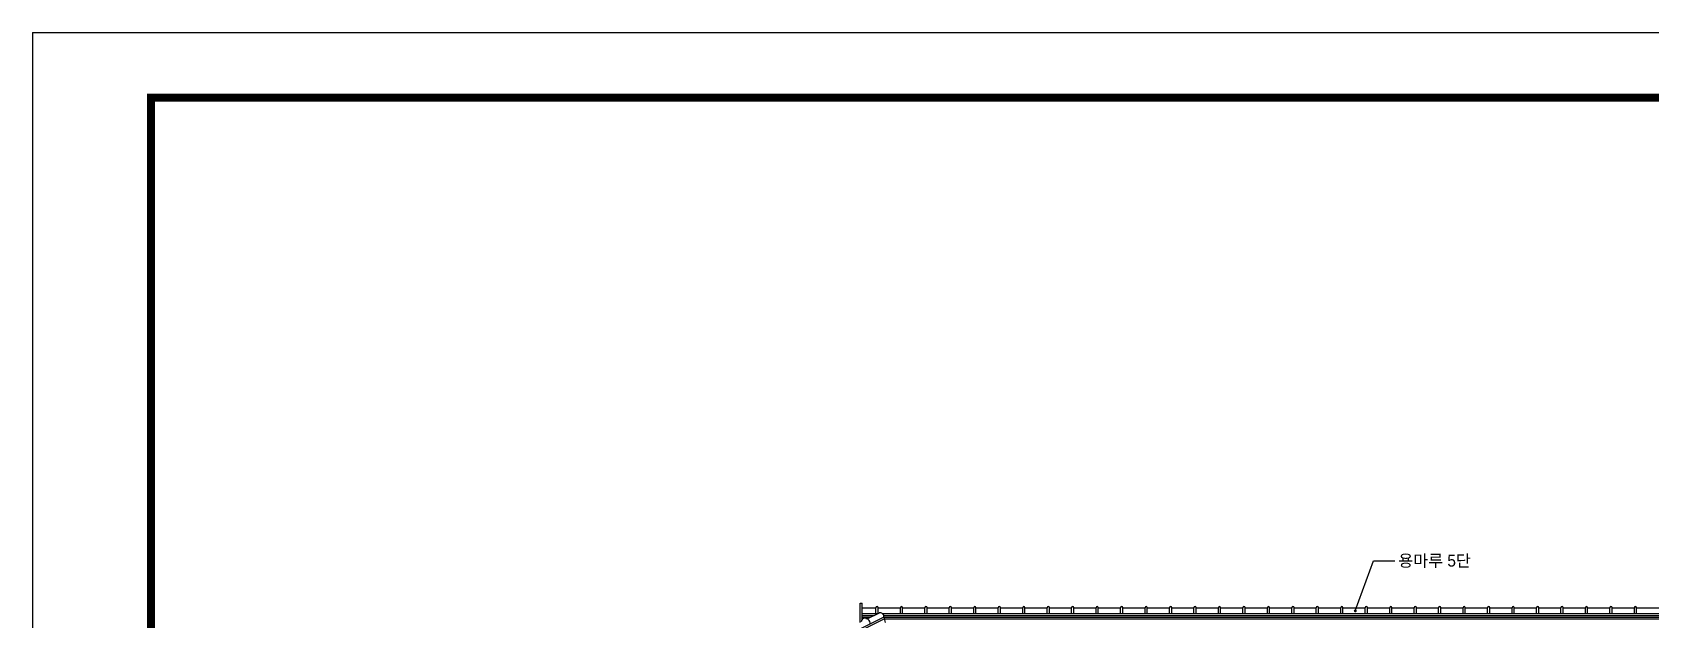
# Model space of a CAD drawing. Extents: x 101185 to 134825, y -129942 to -106182.
# Drawn here: x 101185 to 123013, y -114110 to -106182 of the extents above; entities that cross this region are included whole.
import ezdxf

# ---------------------------------------------------------------- set-up
doc = ezdxf.new("R2010")
doc.units = 0
doc.header["$LTSCALE"] = 50
doc.header["$MEASUREMENT"] = 0
for name, color, linetype in [('COR', 4, 'CONTINUOUS'), ('DIM', 7, 'CONTINUOUS'), ('ele-3', 6, 'CONTINUOUS'), ('HAT', 5, 'CONTINUOUS'), ('WAL', 3, 'CONTINUOUS'), ('WALLI', 4, 'CONTINUOUS')]:
    doc.layers.add(name, color=color, linetype=linetype)
doc.styles.add('현창', font='HYWULM_0.TTF')

# ---------------------------------------------------------------- blocks, each defined once
blk = doc.blocks.new('20')
at = {"layer": 'COR', "linetype": 'Continuous', "const_width": 270}
blk.add_lwpolyline([(230424, -2398), (230424, -57398), (308324, -57398), (308324, -2398)], close=True, dxfattribs=at)
at = {"layer": 'HAT'}
for q in [(226424, -59598), (310524, -198)]:
    blk.add_line((226424, -198), q, dxfattribs=at)

msp = doc.modelspace()

# ---------------------------------------------------------------- linework, layer by layer
at = {"layer": 'DIM'}
for p, q in [((119029, -113990), (119274, -113317)), ((119274, -113317), (119562, -113317)), ((112672, -114077), (112689, -114148))]:
    msp.add_line(p, q, dxfattribs=at)
at = {"layer": 'DIM', "const_width": 19.8}
msp.add_lwpolyline([(119019, -113990, 1), (119039, -113990, 1)], format="xyb", close=True, dxfattribs=at)
at = {"layer": 'ele-3'}
for p, q in [((112677, -114100), (108142, -116351)), ((112669, -114052), (123140, -114052)), ((112672, -114076), (123137, -114076)), ((112677, -114100), (123131, -114100))]:
    msp.add_line(p, q, dxfattribs=at)
at = {"layer": 'WALLI'}
for p, q in [((112349, -113885), (112379, -113885)), ((112349, -114147), (112349, -113885)), ((112349, -113885), (112379, -113885)), ((112379, -114103), (112379, -113885)), ((112672, -114077), (108129, -116330)), ((112379, -113948), (112563, -113948)), ((112379, -114028), (112589, -114028)), ((112379, -114052), (112541, -114052)), ((112379, -114076), (112492, -114076)), ((112606, -114020), (112457, -114093)), ((112563, -114028), (112563, -113948)), ((112593, -113948), (112893, -113948)), ((112593, -114026), (112593, -113948)), ((112650, -114028), (123158, -114028)), ((112893, -114028), (112893, -113948)), ((112923, -114028), (112923, -113948)), ((112923, -113948), (113223, -113948)), ((113223, -114028), (113223, -113948)), ((113253, -114028), (113253, -113948)), ((113253, -113948), (113553, -113948)), ((113553, -114028), (113553, -113948)), ((113583, -114028), (113583, -113948)), ((113583, -113948), (113883, -113948)), ((113883, -114028), (113883, -113948)), ((113913, -114028), (113913, -113948)), ((113913, -113948), (114213, -113948)), ((114213, -114028), (114213, -113948)), ((114243, -114028), (114243, -113948)), ((114243, -113948), (114543, -113948)), ((114543, -114028), (114543, -113948)), ((114573, -114028), (114573, -113948)), ((114573, -113948), (114873, -113948)), ((114873, -114028), (114873, -113948)), ((114903, -114028), (114903, -113948)), ((114903, -113948), (115203, -113948)), ((115203, -114028), (115203, -113948)), ((115233, -114028), (115233, -113948)), ((115233, -113948), (115533, -113948)), ((115533, -114028), (115533, -113948)), ((115563, -114028), (115563, -113948)), ((115563, -113948), (115863, -113948)), ((115863, -114028), (115863, -113948)), ((115893, -114028), (115893, -113948)), ((115893, -113948), (116193, -113948)), ((116193, -114028), (116193, -113948)), ((116223, -114028), (116223, -113948)), ((116223, -113948), (116523, -113948)), ((116523, -114028), (116523, -113948)), ((116553, -114028), (116553, -113948)), ((116553, -113948), (116853, -113948)), ((116853, -114028), (116853, -113948)), ((116883, -114028), (116883, -113948)), ((116883, -113948), (117183, -113948)), ((117183, -114028), (117183, -113948)), ((117213, -114028), (117213, -113948)), ((117213, -113948), (117513, -113948)), ((117513, -114028), (117513, -113948)), ((117543, -114028), (117543, -113948)), ((117543, -113948), (117843, -113948)), ((117843, -114028), (117843, -113948)), ((117873, -114028), (117873, -113948)), ((117873, -113948), (118173, -113948)), ((118173, -114028), (118173, -113948)), ((118203, -114028), (118203, -113948)), ((118203, -113948), (118503, -113948)), ((118503, -114028), (118503, -113948)), ((118533, -114028), (118533, -113948)), ((118533, -113948), (118833, -113948)), ((118833, -114028), (118833, -113948)), ((118863, -114028), (118863, -113948)), ((118863, -113948), (119163, -113948)), ((119163, -114028), (119163, -113948)), ((119193, -114028), (119193, -113948)), ((119193, -113948), (119493, -113948)), ((119493, -114028), (119493, -113948)), ((119523, -114028), (119523, -113948)), ((119523, -113948), (119823, -113948)), ((119823, -114028), (119823, -113948)), ((119853, -114028), (119853, -113948)), ((119853, -113948), (120153, -113948)), ((120153, -114028), (120153, -113948)), ((120183, -114028), (120183, -113948)), ((120183, -113948), (120483, -113948)), ((120483, -114028), (120483, -113948)), ((120513, -114028), (120513, -113948)), ((120513, -113948), (120813, -113948)), ((120813, -114028), (120813, -113948)), ((120843, -114028), (120843, -113948)), ((120843, -113948), (121143, -113948)), ((121143, -114028), (121143, -113948)), ((121173, -114028), (121173, -113948)), ((121173, -113948), (121473, -113948)), ((121473, -114028), (121473, -113948)), ((121503, -114028), (121503, -113948)), ((121503, -113948), (121803, -113948)), ((121803, -114028), (121803, -113948)), ((121833, -114028), (121833, -113948)), ((121833, -113948), (122133, -113948)), ((122133, -114028), (122133, -113948)), ((122163, -114028), (122163, -113948)), ((122163, -113948), (122463, -113948)), ((122463, -114028), (122463, -113948)), ((122493, -114028), (122493, -113948)), ((122493, -113948), (122793, -113948)), ((122793, -114028), (122793, -113948)), ((122823, -114028), (122823, -113948)), ((122823, -113948), (123123, -113948))]:
    msp.add_line(p, q, dxfattribs=at)
for centre, radius, start, end in [((112578, -113948), 15, 0, 180), ((112908, -113948), 15, 0, 180), ((113238, -113948), 15, 0, 180), ((113568, -113948), 15, 0, 180), ((113898, -113948), 15, 0, 180), ((114228, -113948), 15, 0, 180), ((114558, -113948), 15, 0, 180), ((114888, -113948), 15, 0, 180), ((115218, -113948), 15, 0, 180), ((115548, -113948), 15, 0, 180), ((115878, -113948), 15, 0, 180), ((116208, -113948), 15, 0, 180), ((116538, -113948), 15, 0, 180), ((116868, -113948), 15, 0, 180), ((117198, -113948), 15, 0, 180), ((117528, -113948), 15, 0, 180), ((117858, -113948), 15, 0, 180), ((118188, -113948), 15, 0, 180), ((118518, -113948), 15, 0, 180), ((118848, -113948), 15, 0, 180), ((119178, -113948), 15, 0, 180), ((119508, -113948), 15, 0, 180), ((119838, -113948), 15, 0, 180), ((120168, -113948), 15, 0, 180), ((120498, -113948), 15, 0, 180), ((120828, -113948), 15, 0, 180), ((121158, -113948), 15, 0, 180), ((121488, -113948), 15, 0, 180), ((121818, -113948), 15, 0, 180), ((122148, -113948), 15, 0, 180), ((122478, -113948), 15, 0, 180), ((122808, -113948), 15, 0, 180), ((112409, -114134), 43.3, 109.5592, 186.1908), ((112410, -114169), 77.6, 1.211, 101.5059), ((112441, -113992), 103, 262.6326, 279.2159), ((112620, -114070), 52.4, 353.3182, 105.507)]:
    msp.add_arc(centre, radius, start, end, dxfattribs=at)

# ---------------------------------------------------------------- block references
at = {"layer": 'WAL', "xscale": 0.4000000000232831, "yscale": 0.4000000000232831, "zscale": 0.4000000000000001}
msp.add_blockref('20', (10616, -106103), dxfattribs=at)

# ---------------------------------------------------------------- texts
at = {"layer": 'DIM', "style": '현창'}
msp.add_text('용마루 5단 ', height=160, dxfattribs=at).set_placement((119610, -113393))

doc.saveas('drawing.dxf')
